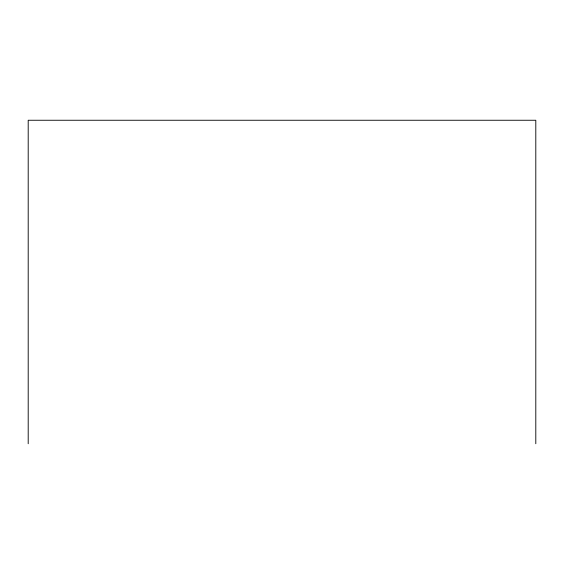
<?xml version="1.0" encoding="UTF-8"?>
<svg xmlns="http://www.w3.org/2000/svg" width="564" height="564" viewBox="0 0 564 564"><rect width="100%" height="100%" fill="white"/><g stroke="black" fill="none" stroke-linecap="round" stroke-linejoin="round"><path stroke-width="0.85" d="M535.8 443.748L535.8 120.252L28.2 120.252L28.2 443.748"/></g></svg>
